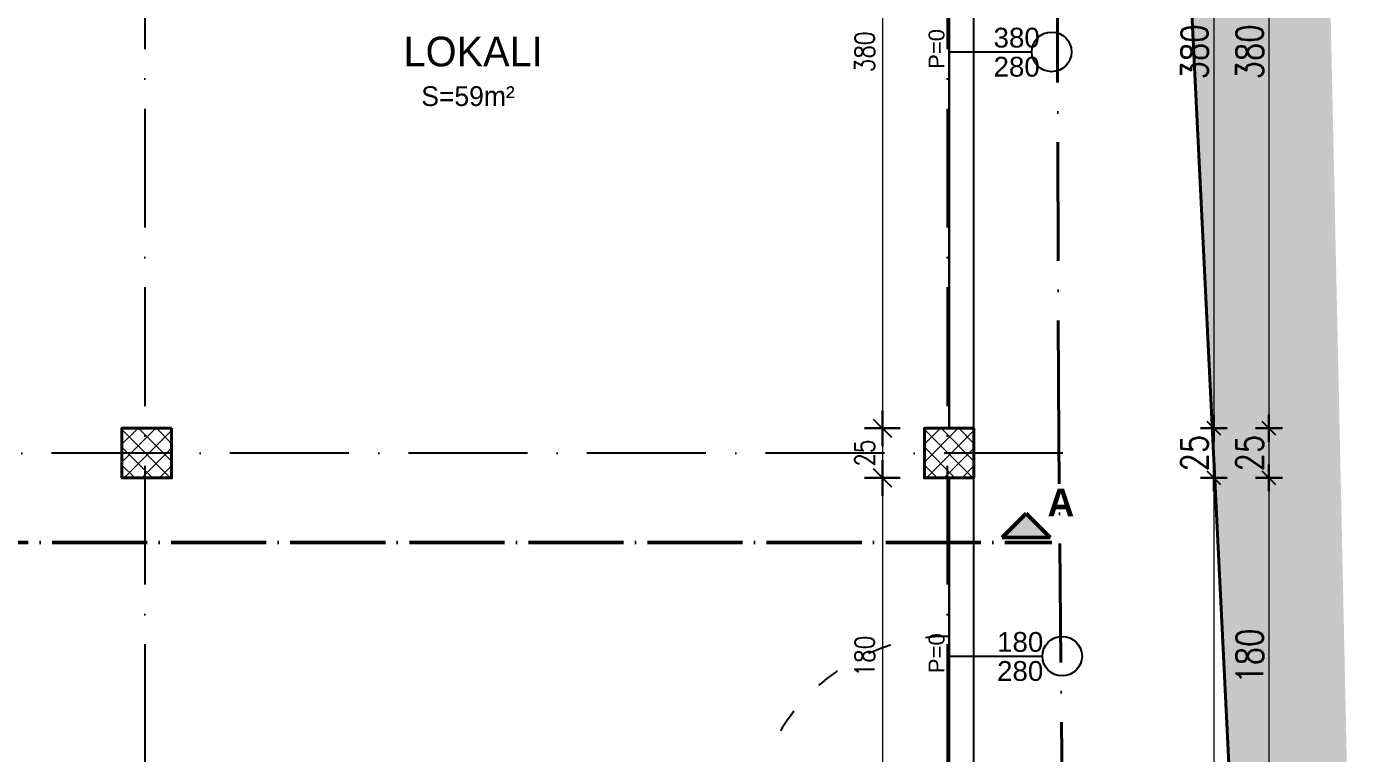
# Model space of a CAD drawing. Header units: metres. Extents: x 2674 to 33045, y -10854 to 2806.
# Drawn here: x 10600 to 11276, y 932 to 1298 of the extents above; entities that cross this region are included whole.
import ezdxf

# ---------------------------------------------------------------- set-up
doc = ezdxf.new("R2010")
doc.units = ezdxf.units.M
for name, pattern in [('ACAD_ISO03W100', [30, 12, -18]), ('ACAD_ISO04W100', [30, 24, -3, 0, -3]), ('ACAD_ISO10W100', [18, 12, -3, 0, -3])]:
    doc.linetypes.add(name, pattern=pattern)
for name, color, linetype in [('2d hamdia', 7, 'Continuous'), ('Kufiri i parcelave', 7, 'Continuous'), ('Trotuari', 47, 'Continuous')]:
    doc.layers.add(name, color=color, linetype=linetype)
doc.styles.add('_DIM Romans 0.8', font='romans.shx', dxfattribs={"width": 0.8})
doc.styles.get("Standard").update_dxf_attribs({"font": 'arial.ttf'})
doc.dimstyles.new('50 jasht', dxfattribs={"dimscale": 15, "dimtxt": 0.9, "dimasz": 0.3, "dimexe": 1.25, "dimexo": 0.625, "dimgap": 0.2, "dimtad": 1, "dimdec": 0, "dimzin": 12, "dimdsep": 46, "dimtxsty": '_DIM Romans 0.8', "dimblk": '- Kosa Crta za DIM (Mala)', "dimcen": 1, "dimse1": 1, "dimse2": 1, "dimclrd": 256, "dimclrt": 256, "dimazin": 3, "dimtfac": 1, "dimtdec": 0, "dimtix": 1, "dimtmove": 0, "dimatfit": 3, "dimfxl": 1, "dimlwd": 0, "dimarcsym": 0})
doc.dimstyles.new('50 mrena', dxfattribs={"dimscale": 10, "dimtxt": 1, "dimasz": 0.6, "dimexe": 1.25, "dimexo": 0.625, "dimgap": 0.4, "dimtad": 1, "dimdec": 0, "dimzin": 12, "dimdsep": 46, "dimtxsty": '_DIM Romans 0.8', "dimblk": '- Kosa Crta za DIM (Mala)', "dimcen": 2.5, "dimse1": 1, "dimse2": 1, "dimclrd": 256, "dimclrt": 256, "dimadec": 0, "dimazin": 3, "dimtfac": 1, "dimtdec": 0, "dimtix": 1, "dimtmove": 0, "dimatfit": 3, "dimfxl": 1, "dimlwd": 15, "dimarcsym": 0})

# ---------------------------------------------------------------- blocks, each defined once
blk = doc.blocks.new('- Kosa Crta za DIM (Mala)')
for points in [[(9.094947017729282e-13, -1.5), (-9.094947017729282e-13, 1.5)], [(-1.5, 0), (1.5, 0)], [(-0.7499999999997726, -0.7499999999997726), (0.7499999999997726, 0.7499999999997726)]]:
    blk.add_lwpolyline(points)
blk = doc.blocks.new('*D226')
at = {"lineweight": 0, "transparency": 16777216}
blk.add_line((11199.07640123492, 1471.212369951783), (11199.07640123492, 1100.212369951783), dxfattribs=at)
at = {"layer": 'Defpoints', "color": 0, "lineweight": 0, "transparency": 16777216}
for p in [(11078.0139378323, 1475.712369951783), (11078.0139378323, 1095.712369951783), (11199.07640123492, 1095.712369951783)]:
    blk.add_point(p, dxfattribs=at)
at = {"lineweight": 0, "transparency": 16777216, "xscale": 4.5, "yscale": 4.5, "zscale": 4.5}
for p, rotation in [((11199.07640123492, 1475.712369951783), 90), ((11199.07640123492, 1095.712369951783), 270)]:
    blk.add_blockref('- Kosa Crta za DIM (Mala)', p, dxfattribs=dict(at, rotation=rotation))
at = {"lineweight": 0, "transparency": 16777216, "insert": (11189.32640123492, 1285.712369951785), "char_height": 13.5, "attachment_point": 5, "rotation": 90, "style": '_DIM Romans 0.8'}
blk.add_mtext('380', dxfattribs=at)
blk = doc.blocks.new('*D227')
at = {"lineweight": 0, "transparency": 16777216}
blk.add_line((11199.07640123492, 1091.212369951783), (11199.07640123492, 1075.212369951784), dxfattribs=at)
at = {"layer": 'Defpoints', "color": 0, "lineweight": 0, "transparency": 16777216}
for p in [(11078.0139378323, 1095.712369951783), (11078.0139378323, 1070.712369951784), (11199.07640123492, 1070.712369951784)]:
    blk.add_point(p, dxfattribs=at)
at = {"lineweight": 0, "transparency": 16777216, "xscale": 4.5, "yscale": 4.5, "zscale": 4.5}
for p, rotation in [((11199.07640123492, 1095.712369951783), 90), ((11199.07640123492, 1070.712369951784), 270)]:
    blk.add_blockref('- Kosa Crta za DIM (Mala)', p, dxfattribs=dict(at, rotation=rotation))
at = {"lineweight": 0, "transparency": 16777216, "insert": (11189.32640123492, 1083.212369951786), "char_height": 13.5, "attachment_point": 5, "rotation": 90, "style": '_DIM Romans 0.8'}
blk.add_mtext('25', dxfattribs=at)
blk = doc.blocks.new('*D228')
at = {"lineweight": 0, "transparency": 16777216}
blk.add_line((11199.07640123492, 1066.212369951784), (11199.07640123492, 738.4147462968635), dxfattribs=at)
at = {"layer": 'Defpoints', "color": 0, "lineweight": 0, "transparency": 16777216}
for p in [(11078.0139378323, 1070.712369951784), (11007.48923101688, 733.9147462968637), (11199.07640123492, 733.9147462968635)]:
    blk.add_point(p, dxfattribs=at)
at = {"lineweight": 0, "transparency": 16777216, "xscale": 4.5, "yscale": 4.5, "zscale": 4.5}
for p, rotation in [((11199.07640123492, 1070.712369951784), 90), ((11199.07640123492, 733.9147462968635), 270)]:
    blk.add_blockref('- Kosa Crta za DIM (Mala)', p, dxfattribs=dict(at, rotation=rotation))
at = {"lineweight": 0, "transparency": 16777216, "insert": (11189.32640123492, 902.3135581243258), "char_height": 13.5, "attachment_point": 5, "rotation": 90, "style": '_DIM Romans 0.8'}
blk.add_mtext('337', dxfattribs=at)
blk = doc.blocks.new('*D235')
at = {"lineweight": 0, "transparency": 16777216}
blk.add_line((11226.90206558321, 1471.212369951783), (11226.90206558321, 1100.212369951783), dxfattribs=at)
at = {"layer": 'Defpoints', "color": 0, "lineweight": 0, "transparency": 16777216}
for p in [(11078.0139378323, 1475.712369951783), (11078.0139378323, 1095.712369951783), (11226.90206558321, 1095.712369951783)]:
    blk.add_point(p, dxfattribs=at)
at = {"lineweight": 0, "transparency": 16777216, "xscale": 4.5, "yscale": 4.5, "zscale": 4.5}
for p, rotation in [((11226.90206558321, 1475.712369951783), 90), ((11226.90206558321, 1095.712369951783), 270)]:
    blk.add_blockref('- Kosa Crta za DIM (Mala)', p, dxfattribs=dict(at, rotation=rotation))
at = {"lineweight": 0, "transparency": 16777216, "insert": (11217.15206558321, 1285.712369951785), "char_height": 13.5, "attachment_point": 5, "rotation": 90, "style": '_DIM Romans 0.8'}
blk.add_mtext('380', dxfattribs=at)
blk = doc.blocks.new('*D236')
at = {"lineweight": 0, "transparency": 16777216}
blk.add_line((11226.90206558321, 1091.212369951783), (11226.90206558321, 1075.212369951784), dxfattribs=at)
at = {"layer": 'Defpoints', "color": 0, "lineweight": 0, "transparency": 16777216}
for p in [(11078.0139378323, 1095.712369951783), (11078.0139378323, 1070.712369951784), (11226.90206558321, 1070.712369951784)]:
    blk.add_point(p, dxfattribs=at)
at = {"lineweight": 0, "transparency": 16777216, "xscale": 4.5, "yscale": 4.5, "zscale": 4.5}
for p, rotation in [((11226.90206558321, 1095.712369951783), 90), ((11226.90206558321, 1070.712369951784), 270)]:
    blk.add_blockref('- Kosa Crta za DIM (Mala)', p, dxfattribs=dict(at, rotation=rotation))
at = {"lineweight": 0, "transparency": 16777216, "insert": (11217.15206558321, 1083.212369951786), "char_height": 13.5, "attachment_point": 5, "rotation": 90, "style": '_DIM Romans 0.8'}
blk.add_mtext('25', dxfattribs=at)
blk = doc.blocks.new('*D237')
at = {"lineweight": 0, "transparency": 16777216}
blk.add_line((11226.90206558321, 1066.212369951784), (11226.90206558321, 895.2123699517845), dxfattribs=at)
at = {"layer": 'Defpoints', "color": 0, "lineweight": 0, "transparency": 16777216}
for p in [(11078.0139378323, 1070.712369951784), (11078.0139378323, 890.7123699517845), (11226.90206558321, 890.7123699517845)]:
    blk.add_point(p, dxfattribs=at)
at = {"lineweight": 0, "transparency": 16777216, "xscale": 4.5, "yscale": 4.5, "zscale": 4.5}
for p, rotation in [((11226.90206558321, 1070.712369951784), 90), ((11226.90206558321, 890.7123699517845), 270)]:
    blk.add_blockref('- Kosa Crta za DIM (Mala)', p, dxfattribs=dict(at, rotation=rotation))
at = {"lineweight": 0, "transparency": 16777216, "insert": (11217.15206558321, 980.7123699517863), "char_height": 13.5, "attachment_point": 5, "rotation": 90, "style": '_DIM Romans 0.8'}
blk.add_mtext('180', dxfattribs=at)
blk = doc.blocks.new('*D268')
at = {"lineweight": 0, "transparency": 16777216}
blk.add_line((11020.8280657817, 563.9270064504744), (11048.5139378323, 563.9270064504744), dxfattribs=at)
at = {"layer": 'Defpoints', "color": 0, "lineweight": 0, "transparency": 16777216}
for p in [(11053.0139378323, 1070.712369951784), (11016.3280657817, 725.0759115320161), (11053.0139378323, 563.9270064504744)]:
    blk.add_point(p, dxfattribs=at)
at = {"lineweight": 0, "transparency": 16777216, "xscale": 4.5, "yscale": 4.5, "zscale": 4.5, "rotation": 180}
blk.add_blockref('- Kosa Crta za DIM (Mala)', (11016.3280657817, 563.9270064504744), dxfattribs=at)
at = {"lineweight": 0, "transparency": 16777216, "xscale": 4.5, "yscale": 4.5, "zscale": 4.5}
blk.add_blockref('- Kosa Crta za DIM (Mala)', (11053.0139378323, 563.9270064504744), dxfattribs=at)
at = {"lineweight": 0, "transparency": 16777216, "insert": (11034.671001807, 573.6770064504744), "char_height": 13.5, "attachment_point": 5, "style": '_DIM Romans 0.8'}
blk.add_mtext('37', dxfattribs=at)
blk = doc.blocks.new('*D269')
at = {"lineweight": 0, "transparency": 16777216}
blk.add_line((11057.5139378323, 563.9270064504744), (11073.5139378323, 563.9270064504744), dxfattribs=at)
at = {"layer": 'Defpoints', "color": 0, "lineweight": 0, "transparency": 16777216}
for p in [(11053.0139378323, 1070.712369951784), (11078.0139378323, 1070.712369951784), (11078.0139378323, 563.9270064504744)]:
    blk.add_point(p, dxfattribs=at)
at = {"lineweight": 0, "transparency": 16777216, "xscale": 4.5, "yscale": 4.5, "zscale": 4.5, "rotation": 180}
blk.add_blockref('- Kosa Crta za DIM (Mala)', (11053.0139378323, 563.9270064504744), dxfattribs=at)
at = {"lineweight": 0, "transparency": 16777216, "xscale": 4.5, "yscale": 4.5, "zscale": 4.5}
blk.add_blockref('- Kosa Crta za DIM (Mala)', (11078.0139378323, 563.9270064504744), dxfattribs=at)
at = {"lineweight": 0, "transparency": 16777216, "insert": (11065.5139378323, 573.6770064504744), "char_height": 13.5, "attachment_point": 5, "style": '_DIM Romans 0.8'}
blk.add_mtext('25', dxfattribs=at)
blk = doc.blocks.new('*D341')
at = {"lineweight": 15, "transparency": 16777216}
blk.add_line((11031.84946375612, 1469.712369951783), (11031.84946375612, 1101.712369951783), dxfattribs=at)
at = {"layer": 'Defpoints', "color": 0, "lineweight": 0, "transparency": 16777216}
for p in [(11053.0139378323, 1475.712369951783), (11031.84946375612, 1095.712369951783), (11053.0139378323, 1095.712369951783)]:
    blk.add_point(p, dxfattribs=at)
at = {"lineweight": 15, "transparency": 16777216, "xscale": 6, "yscale": 6, "zscale": 6}
for p, rotation in [((11031.84946375612, 1475.712369951783), 90), ((11031.84946375612, 1095.712369951783), 270)]:
    blk.add_blockref('- Kosa Crta za DIM (Mala)', p, dxfattribs=dict(at, rotation=rotation))
at = {"lineweight": 0, "transparency": 16777216, "insert": (11022.84946375612, 1285.712369951785), "char_height": 10, "attachment_point": 5, "rotation": 90, "style": '_DIM Romans 0.8'}
blk.add_mtext('380', dxfattribs=at)
blk = doc.blocks.new('*D342')
at = {"lineweight": 15, "transparency": 16777216}
blk.add_line((11031.84946375612, 1089.712369951783), (11031.84946375612, 1076.712369951784), dxfattribs=at)
at = {"layer": 'Defpoints', "color": 0, "lineweight": 0, "transparency": 16777216}
for p in [(11053.0139378323, 1095.712369951783), (11031.84946375612, 1070.712369951784), (11053.0139378323, 1070.712369951784)]:
    blk.add_point(p, dxfattribs=at)
at = {"lineweight": 15, "transparency": 16777216, "xscale": 6, "yscale": 6, "zscale": 6}
for p, rotation in [((11031.84946375612, 1095.712369951783), 90), ((11031.84946375612, 1070.712369951784), 270)]:
    blk.add_blockref('- Kosa Crta za DIM (Mala)', p, dxfattribs=dict(at, rotation=rotation))
at = {"lineweight": 0, "transparency": 16777216, "insert": (11022.84946375612, 1083.212369951786), "char_height": 10, "attachment_point": 5, "rotation": 90, "style": '_DIM Romans 0.8'}
blk.add_mtext('25', dxfattribs=at)
blk = doc.blocks.new('*D343')
at = {"lineweight": 15, "transparency": 16777216}
blk.add_line((11031.84946375612, 1064.712369951784), (11031.84946375612, 896.7123699517845), dxfattribs=at)
at = {"layer": 'Defpoints', "color": 0, "lineweight": 0, "transparency": 16777216}
for p in [(11053.0139378323, 1070.712369951784), (11031.84946375612, 890.7123699517845), (11053.0139378323, 890.7123699517845)]:
    blk.add_point(p, dxfattribs=at)
at = {"lineweight": 15, "transparency": 16777216, "xscale": 6, "yscale": 6, "zscale": 6}
for p, rotation in [((11031.84946375612, 1070.712369951784), 90), ((11031.84946375612, 890.7123699517845), 270)]:
    blk.add_blockref('- Kosa Crta za DIM (Mala)', p, dxfattribs=dict(at, rotation=rotation))
at = {"lineweight": 0, "transparency": 16777216, "insert": (11022.84946375612, 980.7123699517863), "char_height": 10, "attachment_point": 5, "rotation": 90, "style": '_DIM Romans 0.8'}
blk.add_mtext('180', dxfattribs=at)
blk = doc.blocks.new('PARTERI 1')
at = {"lineweight": 0}
h = blk.add_hatch(dxfattribs=at)
h.set_pattern_fill('BRICK_HERRINGBONE45', color=253, scale=3, style=0, pattern_type=2)
h.set_pattern_definition([(45, (0, 0), (1.332267629550188e-15, 16.97056274847714), [36, -12]), (135, (8.485281375, 8.485281375), (1.332267629550188e-15, 16.97056274847714), [36, -12])])
h.paths.add_polyline_path([(1039.906497320828, -744.755310945093), (988.0096396797306, -675.0547408139981), (773.9141319924565, -886.4653610911373), (-20.47758819073715, -1692.153460095466), (-233.172458219382, -1853.039806085468), (-440.4274773737816, -1973.16522657016), (-640.4385742685226, -1819.734792905689), (-1103.252576380077, -941.2350731257502), (-1141.412537024128, -858.4629765906857), (-1196.119116973209, -921.3376034494354), (-1175.321709546301, -965.3563889961843), (-702.8999200975923, -1860.812684922308), (-461.773786540969, -2005.375092562737), (-186.3690315699605, -1927.403644407928), (833.9474152819785, -948.1315412845615)])
at = {"layer": 'Kufiri i parcelave', "color": 64, "linetype": 'ACAD_ISO10W100', "lineweight": 40, "ltscale": 5, "elevation": -57479.3}
blk.add_lwpolyline([(162.0255816774043, -1396.380472956986), (784.0255816513272, -821.3804729569856), (260.1255816453668, -196.4804728802446), (-86.8744183285562, 184.5195270787772), (-741.974418326321, -628.3804728936557), (-1239.974418277892, -1222.280472918243), (-445.9744183300463, -1966.280472959221), (162.0255816774043, -1396.380472956986)], close=True, dxfattribs=at)
at = {"layer": 'Trotuari', "color": 8, "lineweight": 40, "true_color": 0x828282}
blk.add_polyline3d([(988.0096396797305, -675.0547408139981, -1.422021140490926), (773.9141319924565, -886.4653610911373, -1.599999999998545), (-20.47758819073715, -1692.153460095466, -13.90000000000146), (-233.172458219382, -1853.039806085468, -9.000000000007276), (-440.4274773737816, -1973.16522657016, -15), (-640.4385742685226, -1819.734792905689, -23.19999999999709), (-1103.252576380077, -941.2350731257502, -21.90000000000873), (-1141.412537024128, -858.4629765906859, -21.18865161553489)], dxfattribs=at)

msp = doc.modelspace()

# ---------------------------------------------------------------- hatches: boundary and pattern name
at = {"lineweight": 18}
msp.add_hatch(color=15, dxfattribs=at).paths.add_polyline_path([(11092.16373033013, 1040.555218438421), (11116.52052256807, 1040.555218438421), (11104.3421264491, 1052.733614557394)])
at = {"layer": '2d hamdia', "lineweight": 0}
h = msp.add_hatch(dxfattribs=at)
h.set_pattern_fill('ANSI37', color=26, scale=2, style=0)
h.set_pattern_definition([(45, (-317.6314008056961, -789.9999999999998), (-4.490128060534576, 4.490128060534577), []), (135, (-317.6314008056961, -789.9999999999998), (-4.490128060534577, -4.490128060534576), [])])
h.paths.add_polyline_path([(10673.0139378323, 1095.712369951784), (10648.0139378323, 1095.712369951784), (10648.0139378323, 1070.712369951785), (10673.0139378323, 1070.712369951785)])
h = msp.add_hatch(dxfattribs=at)
h.set_pattern_fill('ANSI37', color=26, scale=2, style=0)
h.set_pattern_definition([(45, (87.36859919430572, -790), (-4.490128060534576, 4.490128060534577), []), (135, (87.36859919430572, -790), (-4.490128060534577, -4.490128060534576), [])])
h.paths.add_polyline_path([(11078.0139378323, 1095.712369951783), (11053.0139378323, 1095.712369951783), (11053.0139378323, 1070.712369951784), (11078.0139378323, 1070.712369951784)])

# ---------------------------------------------------------------- linework, layer by layer
at = {"color": 124, "linetype": 'ACAD_ISO10W100', "lineweight": 25, "ltscale": 5}
for p, q in [((10659.5139378323, 2067.903107046048), (10659.5139378323, 597.0019227528683)), ((11064.5139378323, 2067.903107046048), (11064.5139378323, 597.0019227528683)), ((11122.89506221008, 1083.212369951784), (9763.720821902258, 1083.212369951784))]:
    msp.add_line(p, q, dxfattribs=at)
for p, q in [((11078.0139378323, 885.7123699517833), (11078.0139378323, 1875.712369951783)), ((11065.5139378323, 1285.712369951783), (11107.22790529666, 1285.712369952715)), ((11053.0139378323, 1070.712369951784), (11053.0139378323, 1095.712369951783)), ((11065.5139378323, 980.7123699517845), (11112.55973284363, 980.7123699527158))]:
    msp.add_line(p, q)
at = {"color": 5, "lineweight": 30}
for p, q in [((11065.5139378323, 1095.712369951783), (11065.5139378323, 1475.712369951783)), ((11065.5139378323, 890.7123699517845), (11065.5139378323, 1070.712369951784))]:
    msp.add_line(p, q, dxfattribs=at)
at = {"color": 13, "linetype": 'ACAD_ISO04W100', "lineweight": 50, "ltscale": 2}
msp.add_line((9951.663050331052, 1038.02063859388), (11117.32722148021, 1038.02063859388), dxfattribs=at)
at = {"lineweight": 40}
for points in [[(10673.0139378323, 1095.712369951784), (10648.0139378323, 1095.712369951784), (10648.0139378323, 1070.712369951785), (10673.0139378323, 1070.712369951785)], [(11078.0139378323, 1095.712369951783), (11053.0139378323, 1095.712369951783), (11053.0139378323, 1070.712369951784), (11078.0139378323, 1070.712369951784)]]:
    msp.add_lwpolyline(points, close=True, dxfattribs=at)
at = {"color": 13, "linetype": 'ACAD_ISO04W100', "lineweight": 50, "ltscale": 2}
msp.add_lwpolyline([(11092.16373033013, 1040.555218438421), (11116.52052256807, 1040.555218438421), (11104.3421264491, 1052.733614557394)], close=True, dxfattribs=at)
for centre in [(11117.22790529666, 1285.712369952715), (11122.55973284363, 980.7123699527158)]:
    msp.add_circle(centre, 10)
at = {"color": 5, "linetype": 'ACAD_ISO03W100'}
msp.add_arc((11065.5139378323, 890.7123699517845), 100, 90.00000000000021, 155.789578795082, dxfattribs=at)

# ---------------------------------------------------------------- block references
at = {"color": 254, "lineweight": 0, "rotation": 47.41442186178526}
msp.add_blockref('PARTERI 1', (9983.0139378323, 1915.712369951783), dxfattribs=at)

# ---------------------------------------------------------------- texts
at = {"lineweight": 0, "char_height": 10, "attachment_point": 3}
for s, insert in [('380 ', (11111.21374805434, 1297.892273430145)), ('280 ', (11111.21374805434, 1283.229672059781)), ('180 ', (11112.99105156909, 992.8922734301461)), ('280 ', (11112.99105156909, 978.2296720597817))]:
    msp.add_mtext_dynamic_manual_height_columns(s, width=32.26965117849613, gutter_width=12.5, heights=[0], dxfattribs=dict(at, insert=insert))
at = {"attachment_point": 1}
for s, width, insert, char_height in [('\\pi37.113;{\\fEras Light ITC|b0|i0|c0|p34;\\H1.5x;\\C251;LOKALI\\P\\pi46.036;\\H0.66667x;\\C22;S=59m²}', 139.3689473646082, (10753.0152685206, 1293.377396790782), 10), ('\\pi-0.86665;{\\fEras Light ITC|b1|i0|c0|p34;\\C15;A}', 11.18977021513274, (11115.98537025428, 1065.318720809884), 14)]:
    msp.add_mtext_dynamic_manual_height_columns(s, width=width, gutter_width=12.5, heights=[0], dxfattribs=dict(at, insert=insert, char_height=char_height))
at = {"color": 251, "lineweight": 0, "char_height": 8, "attachment_point": 7, "rotation": 89.99999999999999}
for insert in [(11063.22889723021, 1270.348572504139), (11063.22889723021, 965.3485725041403)]:
    msp.add_mtext_dynamic_manual_height_columns('\\pi6.7351;{\\C256;P=0}', width=32.26965117849613, gutter_width=12.5, heights=[10.21145975443383], dxfattribs=dict(at, insert=insert))

# ---------------------------------------------------------------- dimensions: what is measured, and where the dimension line sits
at = {"lineweight": 0}
for base, p1, p2, dimstyle, picture, middle in [((11031.84946375612, 1095.712369951783), (11053.0139378323, 1475.712369951783), (11053.0139378323, 1095.712369951783), '50 mrena', '*D341', (11022.84946375612, 1285.712369951785)), ((11199.07640123492, 1095.712369951783), (11078.0139378323, 1475.712369951783), (11078.0139378323, 1095.712369951783), '50 jasht', '*D226', (11189.32640123492, 1285.712369951785)), ((11226.90206558321, 1095.712369951783), (11078.0139378323, 1475.712369951783), (11078.0139378323, 1095.712369951783), '50 jasht', '*D235', (11217.15206558321, 1285.712369951785)), ((11031.84946375612, 1070.712369951784), (11053.0139378323, 1095.712369951783), (11053.0139378323, 1070.712369951784), '50 mrena', '*D342', (11022.84946375612, 1083.212369951786)), ((11199.07640123492, 1070.712369951784), (11078.0139378323, 1095.712369951783), (11078.0139378323, 1070.712369951784), '50 jasht', '*D227', (11189.32640123492, 1083.212369951786)), ((11226.90206558321, 1070.712369951784), (11078.0139378323, 1095.712369951783), (11078.0139378323, 1070.712369951784), '50 jasht', '*D236', (11217.15206558321, 1083.212369951786)), ((11199.07640123492, 733.9147462968635), (11078.0139378323, 1070.712369951784), (11007.48923101688, 733.9147462968637), '50 jasht', '*D228', (11189.32640123492, 902.3135581243258)), ((11031.84946375612, 890.7123699517845), (11053.0139378323, 1070.712369951784), (11053.0139378323, 890.7123699517845), '50 mrena', '*D343', (11022.84946375612, 980.7123699517863)), ((11226.90206558321, 890.7123699517845), (11078.0139378323, 1070.712369951784), (11078.0139378323, 890.7123699517845), '50 jasht', '*D237', (11217.15206558321, 980.7123699517863))]:
    dim = msp.add_linear_dim(base=base, p1=p1, p2=p2, angle=90, dimstyle=dimstyle, override={"dimtmove": 1}, dxfattribs=at)
    dim.commit()
    dim.dimension.update_dxf_attribs({"geometry": picture, "text_midpoint": middle})
for base, p1, p2, picture, middle in [((11053.0139378323, 563.9270064504744), (11016.3280657817, 725.0759115320161), (11053.0139378323, 1070.712369951784), '*D268', (11034.671001807, 573.6770064504744)), ((11078.0139378323, 563.9270064504744), (11053.0139378323, 1070.712369951784), (11078.0139378323, 1070.712369951784), '*D269', (11065.5139378323, 573.6770064504744))]:
    dim = msp.add_linear_dim(base=base, p1=p1, p2=p2, dimstyle='50 jasht', override={"dimtmove": 1}, dxfattribs=at)
    dim.commit()
    dim.dimension.update_dxf_attribs({"geometry": picture, "text_midpoint": middle})

doc.saveas('drawing.dxf')
